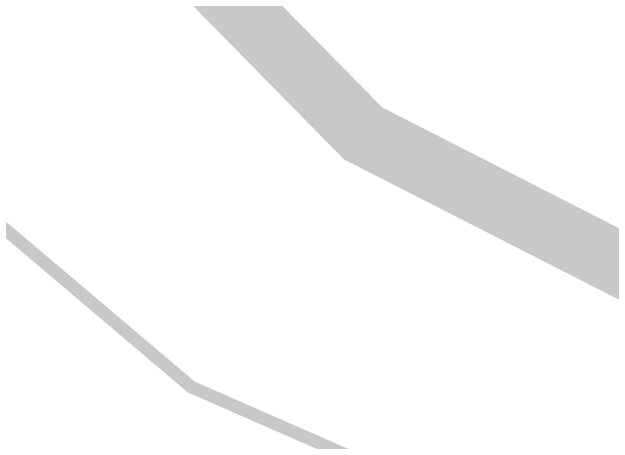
# Model space of a CAD drawing. Header units: metres. Extents: x 326467 to 340077, y 1811030 to 1824953.
# Drawn here: x 328864.4 to 328893.02, y 1812601.58 to 1812622.08 of the extents above; entities that cross this region are included whole.
import ezdxf

# ---------------------------------------------------------------- set-up
doc = ezdxf.new("R2010")
doc.units = ezdxf.units.M
doc.header["$MEASUREMENT"] = 0
doc.layers.add('HIGH TIDE LINE', color=6, linetype='Continuous')
doc.layers.add('SURVEY PLOT BOUNDARY', color=35, linetype='Continuous')

# ---------------------------------------------------------------- blocks, each defined once
blk = doc.blocks.new('16')
at = {"layer": 'HIGH TIDE LINE', "lineweight": 35, "const_width": 3.032}
blk.add_lwpolyline([(328913.46, 1812616.057), (328885.288, 1812632.448), (328853.042, 1812644.827), (328828.881, 1812657.143), (328824.87, 1812661.217), (328820.859, 1812665.292), (328816.848, 1812669.366), (328800.709, 1812673.534), (328796.635, 1812669.522), (328796.604, 1812665.479), (328820.765, 1812653.162), (328836.872, 1812644.951), (328865.076, 1812632.604), (328881.121, 1812616.307), (328905.282, 1812603.99)], dxfattribs=at)
at = {"layer": 'SURVEY PLOT BOUNDARY', "lineweight": 18, "const_width": 0.606}
blk.add_lwpolyline([(329082.525, 1812521.756), (328901.146, 1812591.892), (328872.942, 1812604.24), (328848.844, 1812624.642), (328808.451, 1812628.997), (328800.459, 1812641.189), (328711.557, 1812645.918), (328663.141, 1812658.422), (328606.672, 1812675.031), (328594.451, 1812662.995), (328574.426, 1812687.41), (328582.605, 1812699.477), (328558.475, 1812715.836), (328546.285, 1812707.844)], dxfattribs=at)
blk.add_lwpolyline([(329082.525, 1812521.756), (329082.494, 1812517.713), (329078.295, 1812497.529), (329029.599, 1812473.645), (328948.875, 1812490.441), (328896.542, 1812519.148), (328848.313, 1812555.91), (328808.17, 1812592.61), (328808.201, 1812596.653), (328800.21, 1812608.844), (328808.451, 1812628.997), (328848.844, 1812624.642), (328872.942, 1812604.24), (328901.146, 1812591.892)], close=True, dxfattribs=at)

msp = doc.modelspace()

# ---------------------------------------------------------------- block references
msp.add_blockref('16', (0, 0))

doc.saveas('drawing.dxf')
